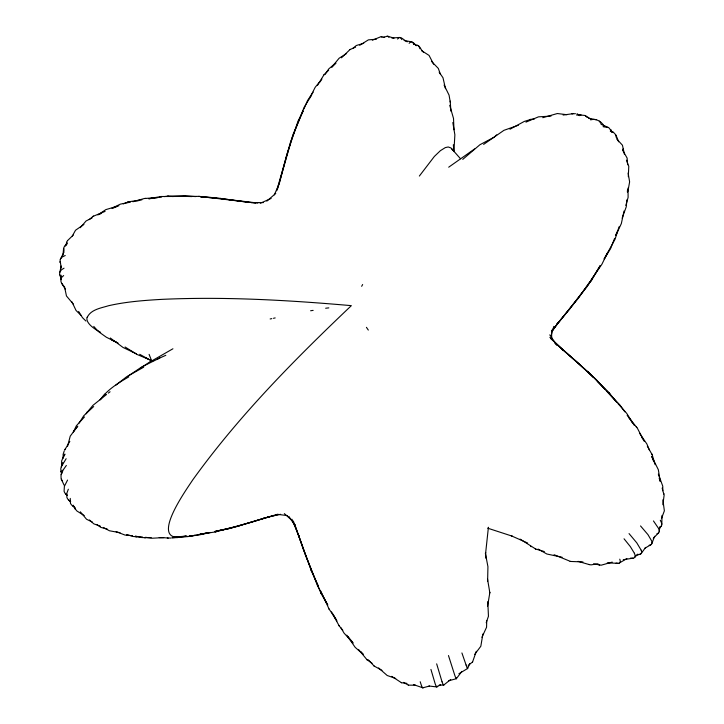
<?xml version="1.0" encoding="UTF-8"?>
<svg xmlns="http://www.w3.org/2000/svg" width="724" height="724" viewBox="0 0 724 724"><rect width="100%" height="100%" fill="white"/><g stroke="black" fill="none" stroke-linecap="round" stroke-linejoin="round"><path stroke-width="1.09" d="M67.269 243.101L63.83 247.472L63.984 250.902M61.178 275.229L60.961 281.491A97.885 19.394 15.5 0 0 63.965 286.233M486.727 620.495L486.564 627.246L481.931 637.31M487.614 581.435L487.931 566.675L485.361 553.208M661.763 524.348L662.044 515.379M662.822 490.718L662.759 486.139L658.333 474.093M453.966 129.741L453.523 118.483L449.731 105.315M626.903 199.842L626.26 206.802L622.133 218.205M627.373 192.132L627.5 189.923M628.305 176.701L628.776 166.303L626.432 160.176M62.979 255.201L63.576 248.522M453.912 151.588L454.871 134.827L452.826 122.537M488.41 527.262L485.632 553.109L485.632 552.611L485.876 558.186M659.22 531.488L659.826 527.036M662.867 504.746L664.116 495.279L662.152 488.085M60.771 279.681L61.594 277.482L63.658 275.545M67.35 240.857L66.653 242.296L66.762 244.567M61.196 265.998L59.621 273.029L59.802 274.83M489.786 592.929L489.759 592.332M482.89 633.989L480.826 646.251L474.718 654.351M487.551 606.26L489.813 592.793M70.255 498.402L70.436 503.089M624.016 211.046L621.337 223.598L615.78 235.517M627.916 191.299L629.618 181.896L628.115 173M62.164 470.256L61.006 475.451L61.106 478.492A98.482 23.747 -21.2 0 0 62.418 480.989M67.567 446.301L70.228 436.156L76.97 427.187M65.902 245.536L66.653 242.296M486.22 622.694L488.447 616.26L487.795 601.626M279.536 182.548L286.776 154.746L297.98 121.225L303.066 111.206M277.328 189.679L292.894 134.872L303.075 110.98M61.178 474.609L63.241 469.858L66.346 465.441M551.226 335.366L553.797 326.388M62.689 462.645L60.807 468.546L60.907 471.559M276.704 190.729L290.632 141.732L304.017 107.523L308.732 99.767M59.712 272.468L61.323 269.898L64.029 268.188M619.065 226.793L615.038 239.273L608.585 250.984M625.844 205.444L628.106 197.417L628.025 188.032M87.251 317.293C90.962 309.419 101.116 308.044 108.591 305.718C126.166 301.7 144.212 300.37 162.167 299.347C225.273 296.496 288.487 300.179 351.348 305.646C294.333 359.774 238.603 416.083 192.62 480.075C185.923 490.347 145.823 546.104 186.267 536.131M468.22 665.437L472.6 661.917L476.292 651.301M73.314 432.273L76.337 425.812L84.491 416.915M61.223 466.835L66.137 458.717M614.604 238.332L610.631 248.504L604.269 259.011M615.798 235.146L616.984 231.97M651.844 543.534L654.65 536.267M661.455 518.61L664.361 510.845L662.885 499.786M303.962 108.908L307.564 100.491L313.166 92.138M274.324 194.883L279.31 183.507M64.508 454.201L61.649 460.871L61.576 464.69A99.668 24.064 -18.9 0 0 61.757 465.369M64.255 450.889L63.115 454.328L63.214 457.297A100.645 24.317 -17.8 0 0 63.404 457.975M469.894 663.483L467.586 668.514L458.916 673.718M68.337 489.225L66.889 493.125L66.843 497.098A98.31 23.63 -24.7 0 0 70.69 501.424M79.025 423.169L83.767 415.73L93.695 406.526M64.083 251.88L60.074 259.853L61.187 268.07M608.151 251.509L601.897 264.278L591.128 279.889M309.13 99.242L315.202 87.278L320.089 81.332M62.635 458.202L65.079 454.229M72.3 236.033L75.531 230.241L83.921 224.449M361.656 286.315L362.643 284.532M600.196 265.681L591.626 280.152L569.191 309.591L552.077 330.361M604.115 258.821L607.472 252.938M65.305 448.998L64.744 449.957L69.821 441.378M86.808 412.707L92.925 405.359L106.564 394.471M86.183 413.757L87.314 411.856M309.899 97.849L311.646 94.98M317.483 85.396L324.017 74.735M593.734 276.125L587.218 286.451L551.842 331.013M594.911 274.224L600.178 265.672M67.549 480.084L64.391 486.302L64.083 491.162A98.165 23.621 -23.5 0 0 67.205 495.098M60.481 258.812L62.237 256.984L65.241 255.518M320.017 81.93L321.89 79.142M325.004 74.5L328.741 68.934L335.683 63.006M419.359 176.05L434.364 156.447L440.382 150.683L445.341 147.587L448.219 146.972L450.943 147.94L460.518 158.746M552.222 331.275L558.349 322.334L556.584 324.651L578.467 298.08L589.861 281.708M641.093 553.625L645.627 547.416M659.247 528.801L661.193 526.149M456.382 678.65L461.822 671.447M569.191 309.591L569.833 308.759M590.893 281.111L591.626 280.152M397.576 39.051C400.137 34.689 404.508 41.033 407.25 41.829M331.963 66.898L339.103 58.237L346.588 53.531M80.264 227.698L86.084 220.965L92.093 217.924M77.821 426.183L73.359 431.441M105.143 393.928L100.111 399.865C107.351 389.666 118.148 382.996 128.8 376.878M64.382 246.522L65.784 245.264M409.132 43.322C411.105 40.037 414.508 43.15 415.766 45.476M634.64 557.399L637.735 554.213M653.256 538.312L658.686 532.737M349.982 49.576L355.611 47.114M323.899 74.862L328.642 70.264M331.809 67.196L335.909 63.214M341.457 57.83L350.181 49.386M67.73 240.431L73.305 235.029M89.224 219.616L93.034 216.358L105.08 211.39M115.849 385.141L126.546 376.815L143.687 367.195M462.754 159.38L479.931 144.719L494.347 137.089M266.812 201.145L275.772 193.38M352.706 48.526L356.326 45.503L363.738 43.277M128.112 376.091L141.777 366.905L159.714 358.027M450.699 679.483L443.694 685.103L439.178 685.13M108.319 393.114L110.075 391.756M140.8 368.009L148.565 362.76L172.927 348.778M483.632 144.402L503.931 130.329L518.411 125.216M495.37 135.859L496.709 134.89M448.699 167.199L474.609 148.927M97.867 214.956L105.813 209.625L118.899 205.779M359.692 45.304L368.362 39.874L376.353 39.214M440.672 684.642L436.834 686.94L428.97 686.008M619.273 563.028L626.894 558.62M645.012 548.131L650.731 544.819M150.076 361.864L151.66 360.959M509.968 129.234L524.294 121.424L530.964 119.37M415.974 45.648C419.757 43.847 420.979 50.897 423.459 52.191M386.752 36.426L387.892 36.281L388.933 37.358M99.043 214.521L101.025 213.553M111.949 208.213L120.419 204.123L130.365 202.168M525.968 122.13L538.457 116.854L551.018 116.093M157.461 359.032L165.814 355.294M260.233 203.281L271.138 198.43M372.344 40.227L380.706 36.788M112.854 208.195L117.026 206.476M123.279 203.897L128.528 201.806L141.895 199.833M93.034 216.358L93.64 216.105M127.451 202.177L127.958 201.969M542.783 117.704L557.335 113.532L566.973 114.709M263.527 518.42L264.351 518.176L230.884 528.185L215.797 531.253L237.137 526.475L269.301 516.601L267.799 516.963L280.613 514.293M277.238 514.348L251.346 522.276L215.164 531.977L200.014 534.194M252.224 522.004L250.495 522.502M230.884 528.185L231.879 527.886M238.06 526.23L239.011 525.941M383.865 37.232L387.041 36.272M132.917 201.743L144.284 198.521L158.022 197.543M612.242 562.105L601.173 565.191L593.508 563.833M635.726 555.489L639.998 554.294M422.925 687.8L429.395 686.044M448.789 680.759L456.328 678.705M215.164 531.977L216.205 531.697M262.74 518.628L278.794 514.42M210.458 532.448L197.598 535.289L189.172 535.977M270.152 318.976L271.808 318.623M273.491 318.279L275.174 317.927M187.398 536.701L209.317 532.52M214.838 531.434L228.992 528.665M194.91 535.353L189.435 536.421M200.412 534.276L209.209 532.547M136.89 200.937L139.071 200.53M148.854 198.684L160.927 196.521L199.245 196.367L255.5 203.046M598.024 563.788L591.019 564.874L588.766 564.449M623.237 559.733L633.102 558.15M590.558 119.849C595.97 118.247 601.228 121.207 604.024 125.985M310.614 310.759L313.148 310.379M148.945 198.81L152.845 198.258M154.447 198.023L157.226 197.625M159.416 197.308L161.606 196.991M164.339 196.593L168.773 196.005L191.905 196.566M129.162 201.67L129.849 201.571M571.906 113.849L575.444 113.677M167.642 196.123L168.176 196.041M172.176 537.968L179.968 536.909M183.308 536.457L185.534 536.158M530.14 119.487L534.538 118.89M563.118 115.035L572.874 113.713M325.655 308.234L328.823 307.863M391.856 38.037L399.603 37.44M171.108 538.086L159.217 537.561M580.105 114.971L584.856 115.46L591.209 119.17M172.43 196.548L185.172 195.815M144.918 198.439L145.605 198.394M183.444 195.797L183.968 195.761M163.724 537.597L151.75 538.249L145.515 537.289M181.425 536.475L186.964 536.122M576.594 115.08L581.037 114.908M603.056 126.7L608.812 127.668L612.414 132.392M135.415 536.059L141.623 537.534L145.56 537.697M144.501 537.724L151.153 537.57M173.326 537.072L186.439 536.774M415.504 685.221L408.381 685.139M251.065 202.593L263.491 202.584M160.927 196.521L161.606 196.521M198.738 196.367L199.245 196.367M126.845 534.565L132.954 536.448L136.773 536.81M135.732 536.792L142.366 536.927M172.203 537.525L177.525 537.633M200.892 196.792L207.037 196.973L257.816 203.055M554.113 554.729L570.557 561.453M570.141 561.435L582.965 561.933M607.246 562.892L617.943 563.308M116.139 531.66L124.99 535.054L132.456 535.715M220.141 198.394L248.404 202.349M126.827 535.335L127.84 535.398M167.307 538.122L168.185 538.185M184.548 195.77L195.67 196.593M200.675 196.955L205.679 197.326M208.422 197.525L221.092 198.494M391.747 676.361L401.503 682.732M401.313 682.714L407.024 683.384M277.328 514.33L287.365 515.597M381.249 36.716L384.516 37.259M404.092 40.535L411.712 41.811M588.657 118.401L596.241 119.695M120.048 532.728L109.387 530.755L103.342 527.443M610.332 131.343C615.69 131.614 616.984 137.841 618.586 141.795M538.068 549.073L546.882 554.014L562.132 557.254M599.01 564.982L599.635 565.118M107.568 529.235L100.817 527.371L96.817 524.529M520.104 539.118L535.76 549.073M535.335 548.946L544.348 551.561M578.078 561.353L589.408 564.639M387.612 36.2L394.001 38.146M413.495 44.074L417.757 45.377M100.365 526.176L93.83 523.868L89.432 519.95M487.732 528.194L512.149 536.131L511.388 535.851L527.66 543.036M395.729 678.479L387.186 675.492L378.589 667.935M413.422 684.569L422.78 687.791M576.874 113.958L580.585 115.496M151.416 360.489L136.945 354.416L125.089 346.995M136.51 353.873L123.071 347.484L110.31 337.999M92.337 522.067L86.527 519.244L80.337 511.814M601.029 124.293L608.178 127.361M98.763 331.827L106.374 337.248L118.103 343.076M111.605 339.99L116.673 342.398M577.517 114.184L579.508 115.668M147.759 358.805L139.687 354.298M152.728 361.493L145.551 357.584M368.362 659.872L374.109 666.008M373.865 665.872L381.982 670.406M403.449 682.388L408.562 685.239M98.681 331.257L100.627 332.352M610.404 130.564L613.282 132.275M381.512 36.797L382.028 37.186M421.703 50.698L429.07 55.422L433.613 64.219M84.237 515.569L76.889 510.99L74.69 508.221M585.454 115.75L587.264 117.469M131.605 351.267L132.573 351.909M372.064 663.256L366.869 659.6M530.493 546.204L531.235 546.711M72.653 505.868L75.341 507.94M80.916 315.275L76.011 310.415L71.957 301.872M400.499 37.684L401.313 38.616M85.912 321.04L82.445 317.619L78.626 311.456M555.353 343.294L577.879 362.724L593.264 377.412M605.192 389.539L589.789 373.466L561.643 348.805L563.182 350.208L549.869 337.293M588.096 371.937L588.974 372.706M346.76 635.147L355.167 647.337L362.95 654.197M584.838 369.312L550.656 338.561M586.494 370.797L596.377 379.747L615.681 401.051M284.333 513.606L291.79 520.294M597.318 381.286L608.576 392.155L616.848 402.444M68.699 500.094L70.291 501.623M431.441 61.323L438.319 68.418L440.292 73.975M616.567 138.809L622.45 145.225L624.423 154.257M606.73 391.15L619.825 404.861L624.839 411.802M599.318 121.17L600.449 122.727A97.342 21.005 -47.2 0 1 600.73 123.342M640.532 525.932L647.962 534.638L651.564 540.756A101.858 14.371 34.5 0 1 649.156 545.263M73.558 304.397L66.463 295.98L64.472 286.478M93.74 326.415L98.084 331.167M555.009 343.176L556.711 345.203M352.579 642.514L344.036 633.084L340.932 627.799M360.842 651.609L363.095 654.089M412.635 42.3L413.703 44.001A96.03 10.652 -83.6 0 1 413.947 44.562M617.916 403.512L626.667 413.323L634.251 425.287M629.038 533.588L636.803 542.873L641.147 550.149M624.043 538.783L630.36 546.638L634.369 553.236M331.529 611.907L339.221 625.943M653.455 520.936L658.578 528.429A102.03 15.186 32.2 0 1 656.939 533.733M338.941 625.59L342.805 630.296M347.81 636.387L353.258 643.03M358.534 649.455L367.122 659.908M65.413 493.632L66.834 495.37M627.156 415.359L637.428 428.291L642.812 438.681M636.224 426.698L636.858 427.504M609.237 392.915L609.834 393.675M439.178 72.201L442.988 77.74L445.495 88.699M451.676 148.664L452.609 150.121M418.671 46.11L419.468 47.494A96.989 11.177 -82.5 0 1 419.929 48.752M366.425 327.329L368.326 330.09M628.64 417.35L629.907 419.196M631.183 421.051L632.45 422.897M639.428 433.07L646.903 444.02L649.5 450.319M336.135 619.617L329.04 608.975M549.788 334.859L555.335 343.122M288.876 516.393L294.858 525.334M641.98 437.64L644.351 441.441M647.328 446.192L652.17 454.735M61.821 283.446L65.296 289.238M326.796 603.463L321.148 593.608L305.428 555.127M333.013 614.169L336.968 620.984M622.586 150.022L627.129 158.113L627.608 164.737M610.721 129.451L611.047 130.03A96.971 21.295 -44.9 0 1 611.327 130.637M660.297 520.221L661.383 522.502M327.836 605.029L317.546 585.788L303.238 548.873L293.374 521.09M651.754 456.455L658.351 469.74L660.143 480.998M444.074 85.034L449.061 95.125L450.274 102.184M291.917 519.199L299.157 536.783L298.65 535.443L311.564 571.381M311.293 570.793L318.298 585.87M320.632 590.893L322.035 593.906M322.307 594.485L329.311 609.554M401.567 39.069L401.811 39.603M61.332 479.17L64.092 485.18M73.305 505.216L74.979 508.863M60.3 276.116L61.232 278.179M294.894 524.819L295.157 525.47M320.886 592.965L321.148 593.608M305.944 556.475L294.65 524.131M149.09 354.362L151.895 361.439M651.808 456.527L653.727 461.695M466.102 665.066L461.912 652.948M310.777 569.453L311.03 570.15M302.994 548.168L303.238 548.873M442.029 681.764L436.663 663.845M663.736 493.406L663.944 494.067M420.201 681.736L421.087 684.488A102.745 4.824 80.6 0 0 423.178 687.565M448.473 655.555L454.781 675.311A103.324 2.308 74.9 0 0 456.41 677.972M651.962 454.066L655.148 464.699M659.166 478.121L660.125 481.315M430.934 669.429L435.115 683.61A102.419 3.81 78.3 0 0 437.124 686.126M60.029 261.563L60.164 262.178M487.551 579.146L489.804 592.594M450.192 101.098L450.916 111.17M453.351 144.719L453.839 151.425M551.516 330.298L551.715 338.09M98.564 331.248A112.564 24.281 8.4 0 1 87.097 317.266M61.757 473.487A98.971 23.883 -20 0 1 60.861 471.577M74.056 506.7A98.174 23.566 -25.8 0 1 70.418 503.099M467.369 667.202A104.971 1.312 72.6 0 1 466.084 665.003M634.369 553.236A103.613 13.358 38.1 0 1 630.568 558.086M615.563 134.628A97.097 21.521 -43.7 0 1 616.233 137.47M61.051 277.455A96.88 18.905 16.7 0 1 59.757 274.821M619.762 559.172A105.333 12.706 40.4 0 1 616.07 563.109M623.111 148.891A96.292 21.675 -41.5 0 1 622.939 150.683M60.336 262.794A95.649 18.091 18.9 0 1 60.128 262.169M443.884 684.642A102.527 3.303 77.1 0 1 442.047 681.827M472.609 661.899A104.374 0.778 71.4 0 1 472.482 661.718M641.192 550.186A102.428 13.629 36.8 0 1 637.572 554.43M661.446 522.538A102.066 15.584 31 0 1 659.962 526.991M611.527 131.325A96.971 21.295 -44.9 0 1 611.662 132.067"/></g></svg>
